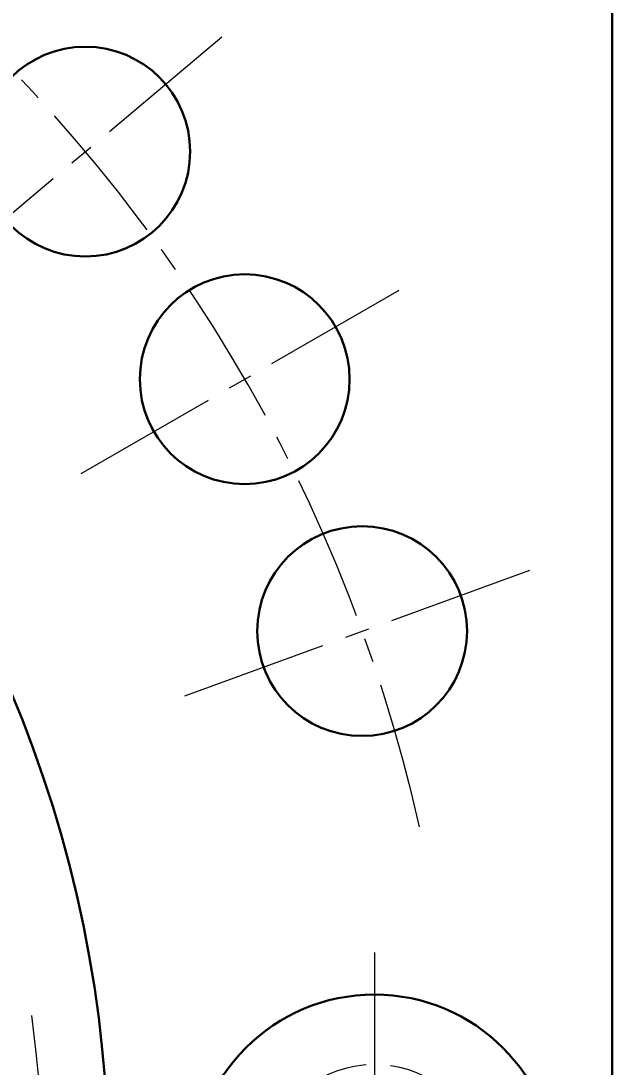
# Model space of a CAD drawing. Extents: x 407 to 892, y -26 to 445.
# Drawn here: x 592.85 to 613.99, y 187.52 to 224.92 of the extents above; entities that cross this region are included whole.
import ezdxf

# ---------------------------------------------------------------- set-up
doc = ezdxf.new("R2010")
doc.units = 0
doc.header["$LTSCALE"] = 7
doc.header["$MEASUREMENT"] = 0
doc.linetypes.add('CENTER2', pattern=[1.125, 0.75, -0.125, 0.125, -0.125])
doc.linetypes.add('HIDDEN', pattern=[0.375, 0.25, -0.125])
doc.layers.get('0').update_dxf_attribs({"linetype": 'CONTINUOUS', "lineweight": 15})
for name, color, linetype, lineweight in [('1', 1, 'CENTER2', 15), ('2', 2, 'HIDDEN', 15), ('3', 3, 'CONTINUOUS', 30)]:
    doc.layers.add(name, color=color, linetype=linetype, lineweight=lineweight)
doc.styles.add('ITALICT', font='ITALICT.shx', dxfattribs={"width": 0.8, "height": 3})
doc.dimstyles.get("Standard").update_dxf_attribs({"dimtxt": 3, "dimasz": 3, "dimexe": 0.5, "dimexo": 0.5, "dimgap": 0.8, "dimtad": 1, "dimdsep": 46, "dimtxsty": 'ITALICT', "dimcen": 0.09, "dimazin": 2, "dimtfac": 1, "dimtmove": 0, "dimatfit": 3, "dimfxl": 1, "dimtolj": 1, "dimtzin": 0, "dimarcsym": 0})

# ---------------------------------------------------------------- blocks, each defined once
blk = doc.blocks.new('*D33')
at = {"color": 0, "lineweight": -2, "transparency": 16777216}
for p, q in [((491.115, 205.588), (474.637, 211.586)), ((488.491, 183.614), (469.704, 183.614))]:
    blk.add_line(p, q, dxfattribs=at)
blk.add_arc((551.491, 183.614), 81.286, 162.11471, 177.88529, dxfattribs=at)
at = {"color": 0, "transparency": 16777216}
for points in [[(473.66, 208.74), (474.606, 208.415), (475.106, 211.415)], [(470.76, 186.604), (469.76, 186.622), (470.204, 183.614)]]:
    blk.add_solid(points, dxfattribs=at)
at = {"color": 0, "transparency": 16777216, "insert": (469.174, 198.128), "char_height": 3, "attachment_point": 5, "rotation": 80, "style": 'ITALICT'}
blk.add_mtext('\\A1;20°', dxfattribs=at)
blk = doc.blocks.new('*D34')
at = {"color": 0, "lineweight": -2, "transparency": 16777216}
for p, q in [((499.341, 235.763), (487.736, 247.368)), ((488.491, 183.614), (461.329, 183.614))]:
    blk.add_line(p, q, dxfattribs=at)
blk.add_arc((551.491, 183.614), 89.662, 136.91715, 178.08285, dxfattribs=at)
at = {"color": 0, "transparency": 16777216}
for points in [[(485.645, 245.205), (486.364, 244.51), (488.09, 247.014)], [(462.379, 186.605), (461.379, 186.621), (461.829, 183.614)]]:
    blk.add_solid(points, dxfattribs=at)
at = {"color": 0, "transparency": 16777216, "insert": (466.529, 218.806), "char_height": 3, "attachment_point": 5, "rotation": 67.5, "style": 'ITALICT'}
blk.add_mtext('\\A1;45°', dxfattribs=at)

msp = doc.modelspace()

# ---------------------------------------------------------------- linework, layer by layer
at = {"layer": '1'}
for p, q in [((589.984, 215.914), (600.326, 224.591)), ((595.008, 208.739), (606.7, 215.489)), ((598.71, 200.8), (611.396, 205.417)), ((605.491, 191.614), (605.491, 175.614))]:
    msp.add_line(p, q, dxfattribs=at)
for radius, start, end in [(57, 12.6703, 166.5373), (42.14, 352.151, 7.849)]:
    msp.add_arc((551.491, 183.614), radius, start, end, dxfattribs=at)
at = {"layer": '2'}
msp.add_arc((605.491, 183.614), 4, 341.3617, 286.1966, dxfattribs=at)
at = {"layer": '3'}
msp.add_line((613.991, 226.854), (613.991, 140.373), dxfattribs=at)
for centre, radius in [((551.491, 183.614), 44.5), ((551.491, 183.614), 44.5), ((595.155, 220.252), 3.75), ((600.854, 212.114), 3.75), ((605.053, 203.109), 3.75), ((605.491, 183.614), 6.5)]:
    msp.add_circle(centre, radius, dxfattribs=at)

# ---------------------------------------------------------------- dimensions: what is measured, and where the dimension line sits
for base, line1, line2, picture, middle in [((473.841, 228.445), ((509.594, 225.51), (499.695, 235.409)), ((488.991, 183.614), (613.991, 183.614)), '*D34', (466.529, 218.806)), ((472.395, 202.359), ((488.991, 183.614), (613.991, 183.614)), ((504.271, 200.8), (491.585, 205.417)), '*D33', (469.174, 198.128))]:
    dim = msp.add_angular_dim_2l(base=base, line1=line1, line2=line2, dimstyle='Standard')
    dim.commit()
    dim.dimension.update_dxf_attribs({"geometry": picture, "text_midpoint": middle})

doc.saveas('drawing.dxf')
